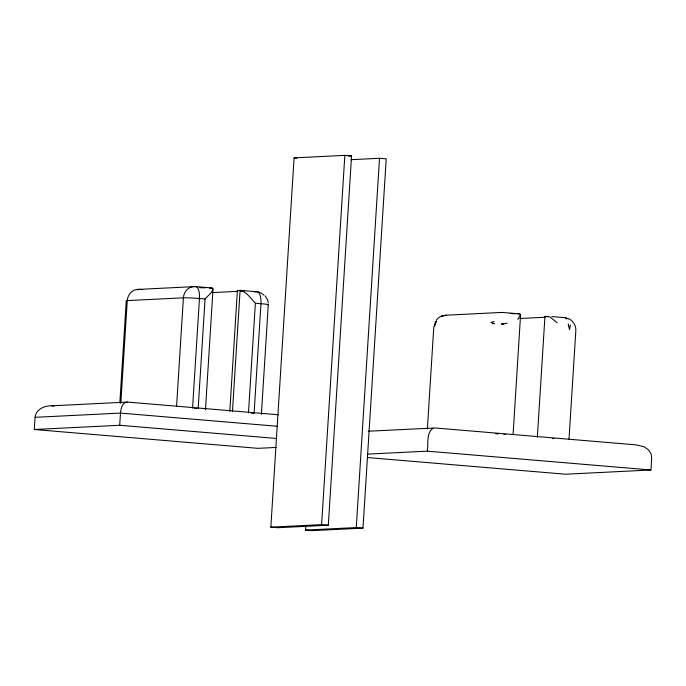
<?xml version="1.0" encoding="UTF-8"?>
<svg xmlns="http://www.w3.org/2000/svg" width="686" height="686" viewBox="0 0 686 686"><rect width="100%" height="100%" fill="white"/><g stroke="black" fill="none" stroke-linecap="round" stroke-linejoin="round"><path stroke-width="1.03" d="M570.426 325.035L569.509 329.666L568.334 324.006L568.548 326.236M276.124 447.435L257.97 448.335L34.3 429.505L35.063 417.32C35.964 408.59 46.296 404.74 53.997 406.009M119.836 402.956L126.267 300.751M120.805 403.437L127.27 300.597A12.228 11.208 87.2 0 1 139.224 289.355L195.347 286.568L212.128 287.983C214.769 291.087 207.163 296.189 205.054 298.985L198.151 408.676M34.3 429.505L119.707 425.269L120.479 413.083C120.822 408.89 122.245 402.03 127.545 402.073L278.525 414.781M176.559 406.524L183.402 297.818A12.228 11.208 87.2 0 1 195.347 286.568A12.228 4.853 -85.2 0 1 199.463 298.513L192.56 408.204M205.466 409.705L213.063 288.523M229.801 411.274L237.399 290.47C245.477 289.595 250.416 298.213 255.381 303.221L248.478 412.912M232.477 411.257L240.083 290.332L256.864 291.747A12.228 11.208 87.2 0 1 263.741 295.066M254.069 413.384L260.972 303.692A12.228 4.853 -85.2 0 0 256.864 291.747L254.232 291.876M261.383 414.404L268.286 304.721M270.85 527.157L294.088 157.874L344.844 155.362L351.549 155.919L328.32 525.21L277.564 527.723L270.85 527.157L321.605 524.644L328.32 525.21M350.958 159.692L379.512 158.277L386.218 158.843L362.988 528.126L312.233 530.638L305.519 530.081L305.793 525.81M321.605 524.644L344.844 155.362M305.519 530.081L356.274 527.56L379.512 158.277M427.378 428.87L433.818 326.639M367.473 454.123L427.258 451.156C428.639 443.971 425.903 433.286 432.995 428.244M513.085 434.521L520.614 314.402L519.679 313.862L501.895 312.422L445.771 315.2M537.352 437.162L544.95 316.349L549.803 316.863L557.212 322.72M569.003 439.229L575.837 330.601C576.12 325.679 573.239 320.868 568.797 318.733M367.413 457.545L565.521 474.215L650.937 469.979L651.7 457.794L651.065 453.772L648.484 449.845L644.163 446.8L636.402 444.905L435.096 427.961L368.236 431.22M520.614 314.402L517.827 319.402M435.258 322L434.435 326.51L436.425 320.997L435.464 323.166M436.347 320.079C438.586 316.863 442.487 315.234 446.337 315.311L441.552 316.169L443.671 315.449M494.083 321.425L491.065 322.609L494.443 323.698L492.728 323.672M507.065 323.303L501.329 323.998L503.747 324.152M348.377 156.082L351.549 155.919M199.557 287.708L205.603 287.794M209.444 288.111L212.171 287.983M212.386 292.605L237.768 291.344M240.94 291.19L244.113 291.036L241.232 290.787M517.887 313.956L519.679 313.862M519.937 318.493L545.319 317.232M51.896 405.829L127.545 402.073M35.063 417.32L120.479 413.083L277.247 426.272M564.844 317.661L551.887 316.58M294.088 157.874L296.961 158.114M510.281 313.433L515.075 313.836M544.95 316.349L547.831 316.598M142.371 289.621L139.224 289.355A12.228 4.853 -85.2 0 0 137.852 289.886M205.054 298.985L199.463 298.513A12.228 0.6 3.6 0 0 183.402 297.818L127.27 300.597A12.228 0.6 3.6 0 0 126.696 300.965M255.381 303.221L260.972 303.692A12.228 0.6 3.6 0 1 267.977 304.816M194.43 408.359L196.29 408.513M251.273 413.144L253.143 413.298M503.841 434.401L505.702 434.555M119.707 425.269L276.278 438.448M427.258 451.156L650.937 469.979M356.274 527.56L362.988 528.126M568.265 318.853L565.41 317.764L566.567 318.879L565.727 318.038M265.002 295.683L267.634 299.893L268.286 303.075M495.652 433.758A12.228 0.6 3.6 0 1 497.993 433.921M552.359 438.517A12.228 0.6 3.6 0 1 553.919 438.628"/></g></svg>
